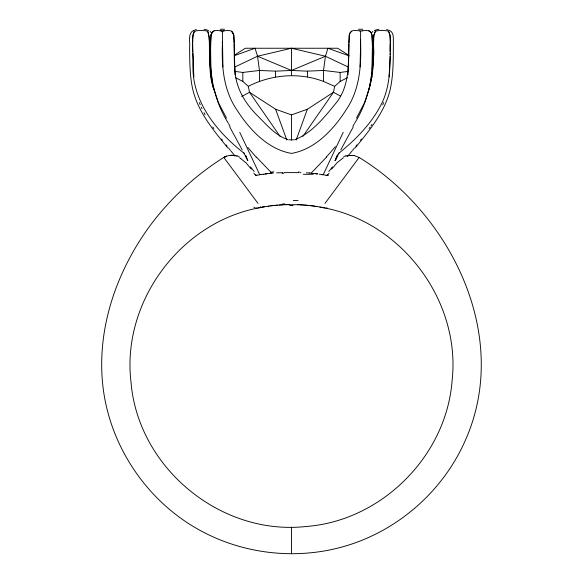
<?xml version="1.0" encoding="UTF-8"?>
<svg xmlns="http://www.w3.org/2000/svg" width="583" height="583" viewBox="0 0 583 583"><rect width="100%" height="100%" fill="white"/><g stroke="black" fill="none" stroke-linecap="round" stroke-linejoin="round"><path stroke-width="0.87" d="M210.609 49.14L211.017 34.944M210.601 41.765L211.104 34.594L213.356 31.212M348.838 42.894L349.341 34.594L350.266 32.575L351.76 31.096L350.026 32.947A7.098 7.098 0 0 0 349.261 34.944L348 74.813M222.371 45.277C221.613 67.555 223.85 90.671 236.749 109.655C249.123 129.215 267.677 149.328 291.485 153.409C315.294 149.328 333.848 129.215 346.222 109.655C359.667 89.986 361.358 65.923 360.607 42.894M360.6 44.06L360.607 39.659M354.879 122.853C369.374 99.584 374.06 72.27 372.369 45.277M372.369 46.531L372.369 42.894M372.369 44.06L371.954 34.944A7.011 7.011 0 0 0 371.116 32.816L370.008 31.526L371.254 33.078L372.034 35.301L372.369 41.765M373.623 42.894C373.492 59.102 373.841 75.761 368.259 91.218M373.623 41.765L373.914 34.944L375.248 31.584A6.836 4.89 88.9 0 1 375.365 31.438L375.795 31.074M390.26 42.894C390.093 62.833 390.909 83.631 382.331 102.178C372.595 122.649 355.87 139.585 338.49 153.548M388.351 31.249C391.71 34.579 389.612 46.888 390.216 51.916M348.838 44.06C348.605 63.795 349.457 85.453 336.857 102.025C325.154 116.36 312.707 132.436 295.144 139.621M360.6 45.277L360.054 66.987M362.225 30.797L360.607 31.096L360.607 41.765M372.362 47.821L371.976 70.171M222.371 31.584L222.917 66.987M390.18 54.795L390.202 53.337M390.158 56.267L389.094 76.905M373.441 57.477C375.051 49.008 370.956 38.74 375.685 31.096M373.39 58.912L372.18 74.69M371.881 71.796L370.999 80.279M349.355 55.932L327.93 48.243L325.445 56.238L323.514 70.456L323.514 81.438L334.664 86.328L340.144 81.431L347.381 77.728M371.794 77.554L371.99 76.118M334.664 86.328L333.469 92.274L302.89 136.4M369.556 87.683L364.608 102.535L356.49 118.079M337.426 154.794L335.167 160.544L339.313 152.586M296.157 140.022L307.365 109.247L333.469 92.274L340.508 96.093M382.747 104.809L383.614 102.601M343.205 132.363L323.215 174.725L321.86 174.528M353.24 126.941L340.727 149.969M352.89 126.336L354.486 123.545M212.948 31.548L211.789 32.947A7.105 7.105 0 0 0 211.024 34.944M214.712 91.218C206.316 72.416 212.416 51.071 207.942 31.883C207.555 30.914 206.499 30.943 205.631 30.797A14.014 5.852 0 0 0 196.435 30.804C191.304 31.132 193.192 39.608 192.711 42.894M371.043 125.739L371.939 124.398M194.154 31.839C190.597 41.94 193.928 53.454 192.995 63.941C191.45 101.019 216.789 132.152 244.481 153.548M369.156 128.493L370.147 127.072M322.1 207.271L321.962 207.461C401.381 221.146 461.204 300.879 452.073 380.954C446.257 456.161 381.566 520.757 306.352 526.471C220.68 536.112 137.719 467.624 130.964 381.676C121.468 301.382 181.335 221.19 261.009 207.468L260.463 206.725M324.979 203.409L359.15 157.439C451.067 213.801 511.808 336.478 465.227 440.617C443.102 490.959 398.298 530.399 345.573 545.987C296.885 560.46 242.754 554.353 198.468 529.51C147.397 500.965 111.273 447.955 103.373 389.983C95.525 331.727 115.623 272.523 149.984 225.781C169.362 199.794 193.235 177.217 220.432 159.574C224.397 156.587 229.316 154.612 234.337 155.486C234.417 155.493 234.497 155.508 234.57 155.515M327.5 174.572L326.997 175.403M360.549 140.19L361.453 139.016M331.64 169.172L337.185 162.613L342.993 158.139M355.9 146.158L356.854 144.948M352.511 150.392L354.464 147.965M352.03 150.997L347.585 156.426M355.215 147.863C370.693 128.916 387.418 108.941 391.273 83.937C393.532 70.12 393.27 56.063 393.379 42.1C393.285 38.099 393.977 32.488 389.546 30.469L388.351 31.023M371.816 32.561L372.858 31.387M326.516 157.14L311.118 173.151L309.595 172.983M194.78 31.096L194.277 31.664A6.012 4.234 -89.7 0 0 194.146 31.839M234.235 55.298L245.305 48.243L337.666 48.243L348.736 55.298M193.425 30.469C187.376 33.85 190.415 42.267 189.599 47.777C189.737 59.852 189.701 72.001 191.698 83.937C195.553 108.941 212.278 128.916 227.756 147.863M241.683 96.516L249.502 92.274L275.606 109.247L291.485 114.902L307.365 109.247M226.27 156.222L223.821 157.432L226.27 156.222L223.821 157.432L257.992 203.409M234.84 66.994L257.533 56.238L291.485 48.243L325.445 56.238L348.131 66.994M213.728 30.986L214.238 30.797M351.943 31.001L352.475 30.797A14.014 4.139 18 0 1 358.982 30.804L359.747 30.928M207.533 30.979L208.619 30.476M235.59 77.728L242.827 81.431L248.307 86.328C271.416 74.471 299.101 72.168 323.514 81.438M325.445 56.238L291.485 70.456L275.555 71.155L259.457 70.456L242.827 72.438L234.738 71.388M348.692 155.566L353.815 155.486L348.612 155.595M234.475 55.625L255.041 48.243L257.533 56.238L259.457 70.456L259.457 81.438M194.882 29.937L196.384 29.573M375.787 29.937L378.812 29.332M375.824 31.067L377.339 30.797A14.014 5.852 0 0 1 386.544 30.797L388.14 31.081M347.359 155.712L348.328 155.53M222.312 31.081L223.989 30.797M256.352 175.323L261.111 174.528M256.491 175.294L255.667 175.461M257.73 207.993L260.492 207.453M256.054 175.388L255.471 174.572M260.463 207.461L262.059 207.169M262.015 207.176L263.042 206.994M262.488 207.096L263.589 206.907M223.296 30.914L223.734 30.841M263.545 206.914L264.172 206.805M264.121 206.819L264.791 206.71M264.74 206.717L268.318 206.178M263.764 174.266L264.981 174.098M294.211 139.811L288.76 139.811M272.028 173.129L273.369 172.983M261.22 174.514L263.727 174.186M268.253 206.185L269.098 206.069M269.025 206.083L270.694 205.865M257.533 56.238L291.485 70.456L307.416 71.155L323.514 70.456L340.144 72.438L348.233 71.388M326.13 208.058L327.107 207.934M270.621 205.872L271.51 205.763M265.542 173.96L269.703 173.472M271.438 205.777L272.341 205.668M269.958 173.442L271.357 173.289M272.268 205.675L273.179 205.573M273.106 205.58L274.025 205.478M273.959 205.493L277.457 205.158M274.877 205.391L276.597 205.231M348.721 155.479L353.794 155.428L359.15 157.439M277.391 205.165L279.199 205.019M279.119 205.027L280.066 204.954M279.993 204.961L285.247 204.677M280.868 204.903L282.624 204.801M220.17 29.237L224.557 29.237M358.414 29.237L362.801 29.237M284.212 172.612L298.758 172.612M284.89 204.691L286.122 204.648M282.864 172.67L276.619 172.845M285.765 204.662L289.649 204.575M286.647 204.633L299.4 204.75M306.352 172.845L309.529 172.976M300.952 172.699L300.107 172.663M297.643 204.677L298.525 204.713M299.327 204.75L302.905 204.954M300.274 204.793L302.03 204.895M230.868 155.267L235.532 155.69M302.832 204.946L303.772 205.019M303.699 205.012L304.639 205.085M304.566 205.078L307.234 205.311M305.434 205.15L308.086 205.398M308.006 205.384L309.777 205.573M311.614 173.289L313.013 173.442M313.268 173.472L317.429 173.96M309.704 205.566L310.615 205.668M321.481 174.616L322.516 174.783M326.699 175.359L323.215 174.725M310.55 205.661L312.262 205.865M311.373 205.755L313.064 205.974M319.244 174.186L321.75 174.514M255.726 207.927L256.702 208.058M312.998 205.959L315.381 206.287M313.851 206.076L314.623 206.185M315.316 206.28L316.11 206.397M316.044 206.389L316.809 206.506M204.159 29.332L207.184 29.937M316.751 206.499L322.705 207.519M220.746 30.797L222.05 31.03M221.249 30.884L221.693 30.957M328.448 175.665L327.573 175.512M319.87 207.001L320.373 207.089M359.784 30.935L360.607 31.096M321.284 207.256L321.685 207.329M323.222 207.621L324.906 207.949M222.342 31.088L222.363 31.839M386.587 29.573L388.089 29.937M287.827 139.621C275.154 135.329 266.242 124.259 256.943 115.201C245.224 103.249 235.875 88.099 235.08 70.98C233.557 59.021 234.876 46.888 233.717 34.944A7.098 7.098 0 0 0 232.952 32.947L231.83 31.584L233.79 35.301L234.133 42.894M368.733 30.797L369.265 31.001M230.919 30.95L230.496 30.797A14.014 4.081 -17.9 0 0 223.908 30.884M374.352 30.476L375.532 31.023M194.401 30.921L193.447 30.476M253.896 207.169L254.793 207.628M239.977 158.139L240.801 158.649M240.83 158.671L246.092 162.912L251.331 169.172M231.393 31.22L231.808 31.562M271.853 173.151L256.454 157.133M210.113 31.387L211.155 32.561M207.577 31.402L207.788 31.664A6.012 4.27 -89.7 0 1 207.912 31.839L209.261 36.882L209.53 57.477M388.599 31.548L390.02 35.301L390.26 41.765M234.891 155.821L230.941 150.997M228.507 147.965L230.46 150.392M226.117 144.948L227.071 146.158M221.518 139.016L222.422 140.19M212.824 127.072L213.815 128.493M280.08 136.4L249.502 92.274L248.307 86.328M226.481 118.079L218.363 102.535L213.414 87.683M228.485 123.545L230.081 126.336M204.014 112.745L205.099 114.756M242.244 149.969L229.731 126.941M243.658 152.586L247.804 160.544L246.172 156.776M228.091 122.853C213.611 99.584 208.896 72.27 210.601 45.277M259.756 174.725L239.766 132.363M201.222 107.112L201.98 108.722M199.357 102.601L200.224 104.809M275.606 109.247L286.814 140.022M245.734 155.581L246.281 157.126L245.88 155.938M211.972 80.279L210.922 68.568L210.609 49.154M210.98 76.118L211.177 77.554M210.791 74.69L209.581 58.912M193.877 76.905L192.769 53.337M234.971 74.813L234.133 44.06M192.754 51.916L192.711 44.06M222.363 41.765L222.371 44.06M210.601 42.894L210.601 44.06M371.575 75.294L371.575 76.949M340.144 72.438L340.144 81.431M307.416 71.155L307.416 76.949M291.485 48.243L291.485 75.426M291.485 114.902L291.485 140.197M291.485 527.17L291.485 553.843M275.555 71.155L275.555 76.949M242.827 72.438L242.827 81.431M211.396 75.294L211.396 76.949M282.5 204.006A70.915 30.841 -0.6 0 1 284.752 203.897M289.671 205.442A105.647 64.888 0 0 1 293.147 205.442M293.278 200.501A90.205 53.148 0 0 1 298.051 200.618M214.296 30.826A14.014 4.081 17.9 0 1 220.811 30.877M211.505 33.493A7.011 7.011 0 0 1 211.855 32.816M362.167 30.863A14.014 4.11 -17.7 0 1 368.762 30.87M231.356 31.19A5.509 5.509 0 0 1 231.917 31.664M212.904 31.584A5.436 5.436 0 0 1 213.378 31.19M232.872 32.816A7.011 7.011 0 0 1 233.703 34.944M256.695 175.315A31.103 0.649 -6.5 0 1 256.819 175.323M265.258 173.88A24.974 0.904 -8.4 0 1 267.16 173.654M213.283 87.734A67.723 51.559 88.4 0 1 211.833 80.316M256.316 157.257A436.645 410.884 -37.2 0 1 247.892 147.426M270.279 172.51A10.013 1.917 4.8 0 1 273.85 171.876M283.848 173.26A35.701 3.112 -2.5 0 1 282.157 173.326M299.407 172.014A35.694 1.836 2.4 0 1 298.401 171.97M313.311 174.193A22.766 2.696 2.7 0 1 303.349 174.273M335.422 146.595A436.645 410.578 33.3 0 1 326.363 157.002M370.868 80.25A67.723 51.282 -88.2 0 1 369.433 87.632M326.152 175.323A31.103 0.649 6.5 0 1 326.276 175.315M315.811 173.654A24.974 0.904 8.4 0 1 317.713 173.88M235.219 156.025A10.195 1.436 31.6 0 1 234.585 155.304M253.875 173.18A27.649 1.662 52.9 0 1 255.011 174.689M250.522 166.884A25.754 2.572 53 0 1 254.144 171.497M238.695 156.659A19.13 8.512 47.4 0 1 239.788 157.235M236.64 155.53A14.961 4.977 42 0 1 238.199 156.164M236.501 156.098A12.615 2.675 35.8 0 1 237.011 156.31M348.386 155.304A10.195 1.436 -31.6 0 1 347.752 156.025M327.959 174.689A27.649 1.662 -52.9 0 1 329.096 173.18M328.827 171.497A25.754 2.572 -53 0 1 332.448 166.884M343.183 157.235A19.13 8.512 -47.4 0 1 344.276 156.659M344.772 156.164A14.961 4.977 -42 0 1 346.331 155.53M345.959 156.31A12.615 2.675 -35.8 0 1 346.47 156.098M337.419 155.661L335.167 160.544L337.419 155.661M348.794 155.523L353.794 155.428L348.765 155.479M369.462 31.11L370.023 31.548L369.462 31.11"/></g></svg>
